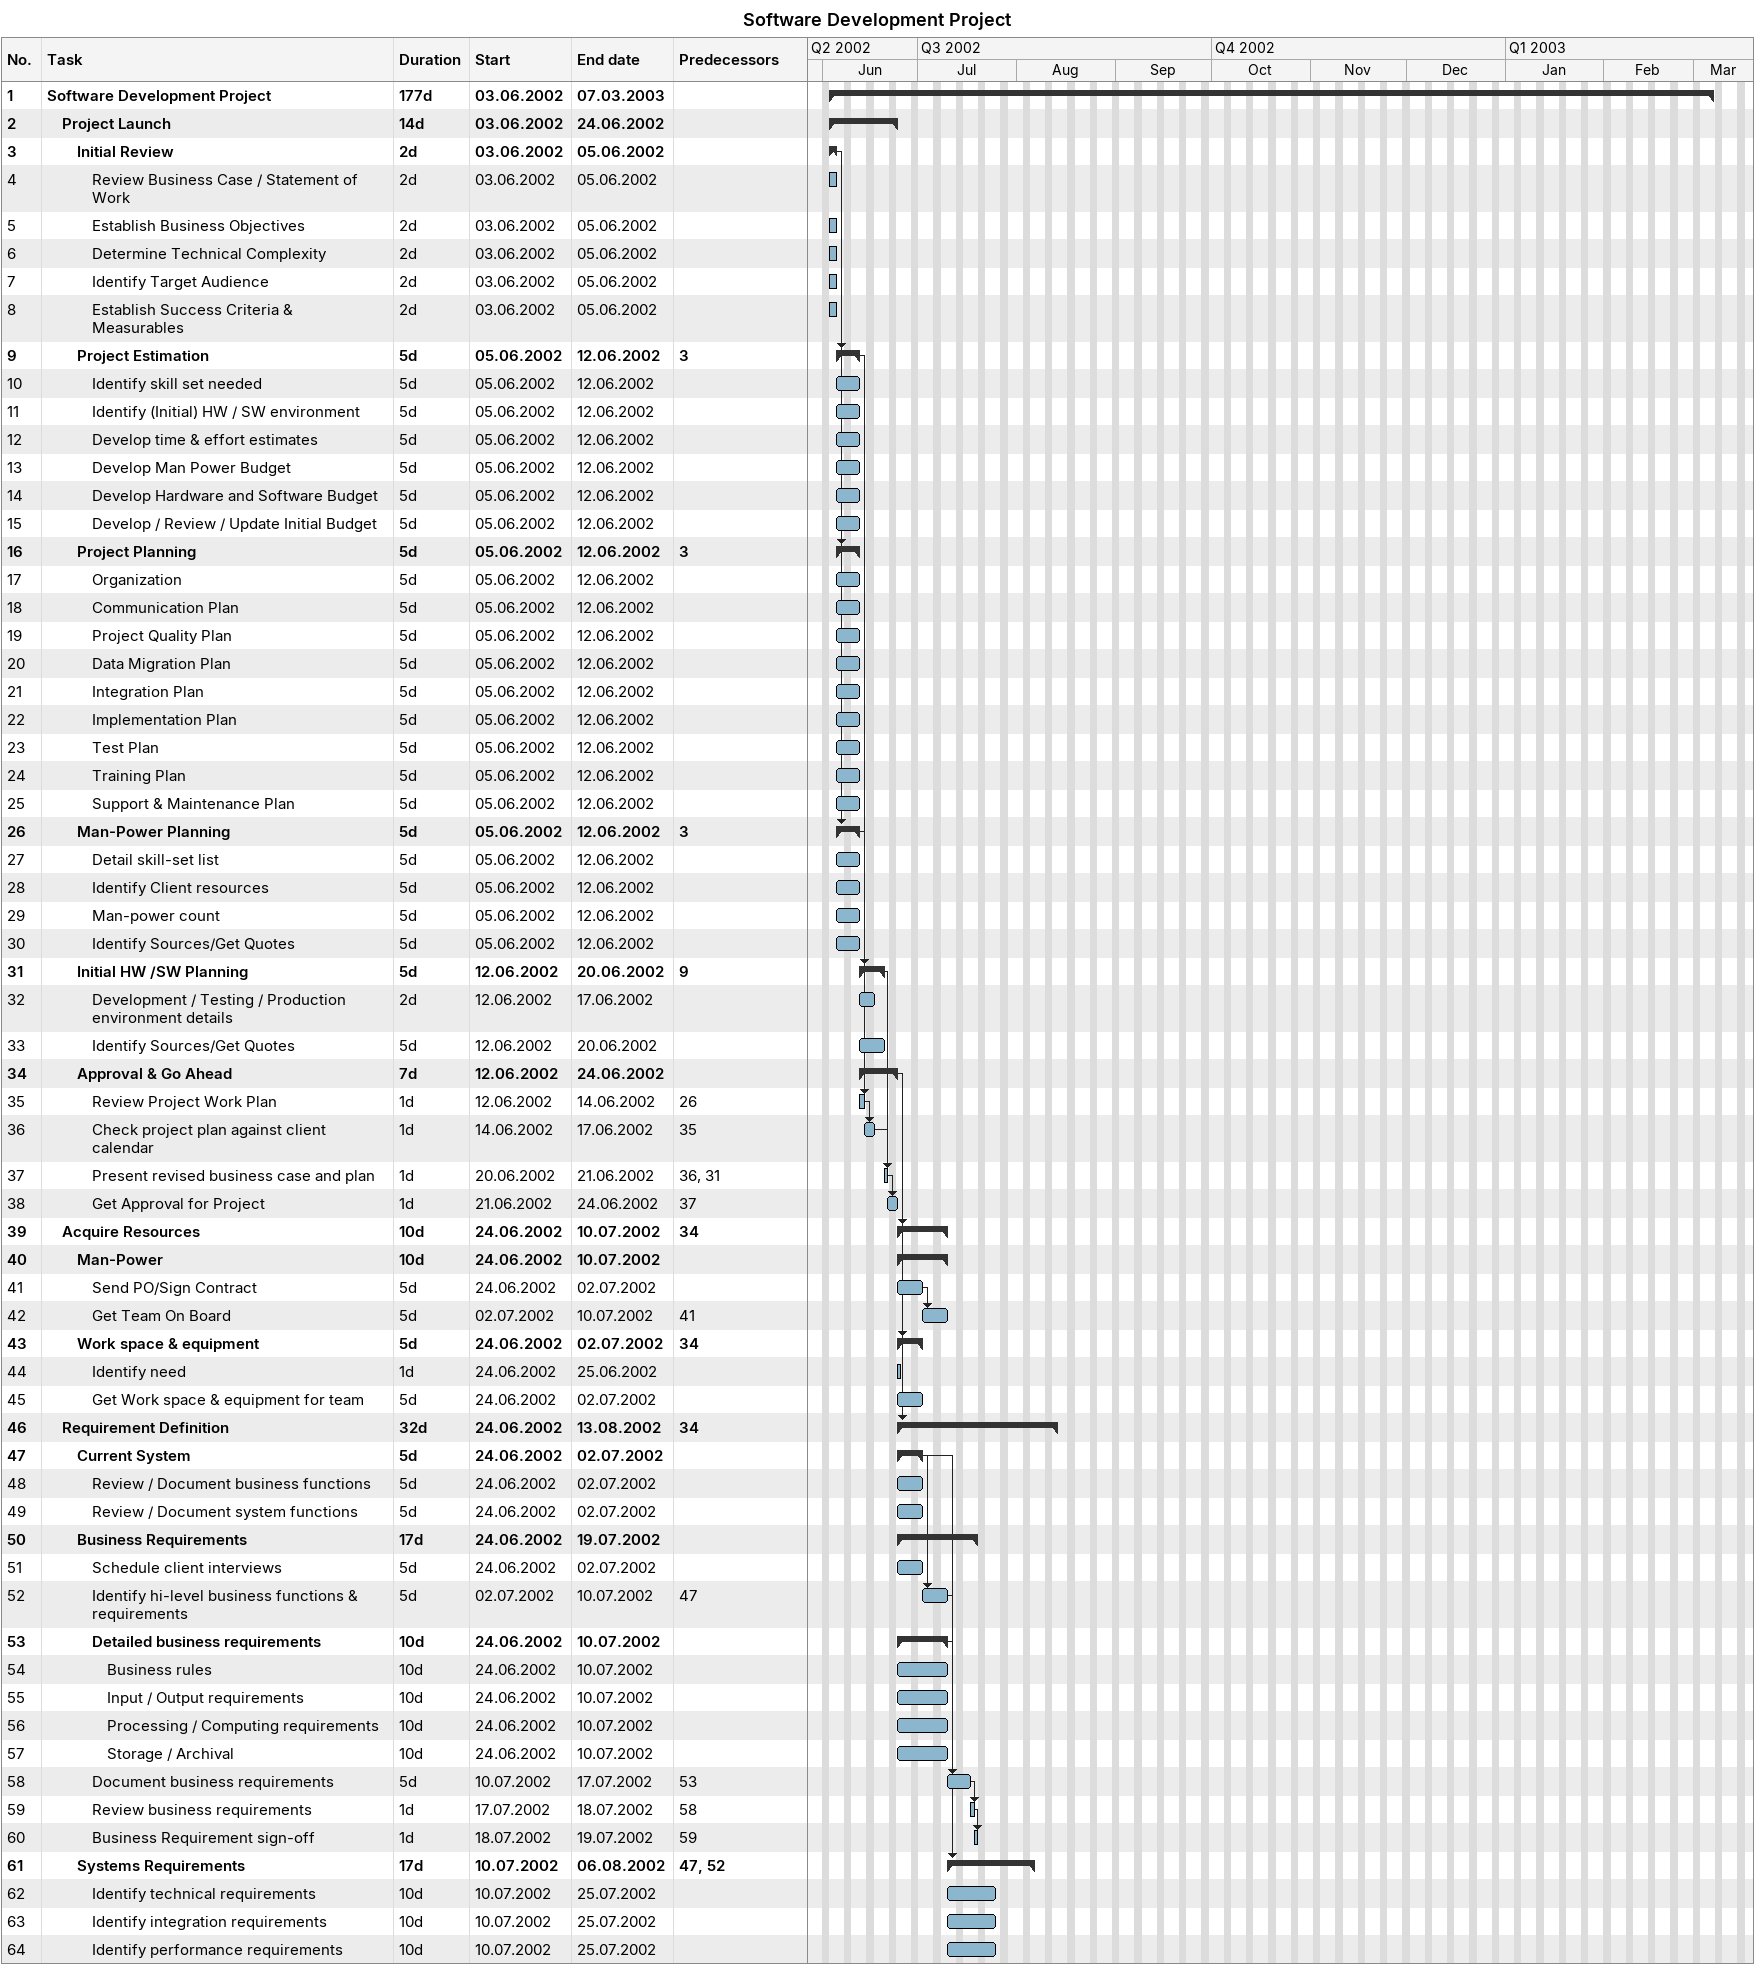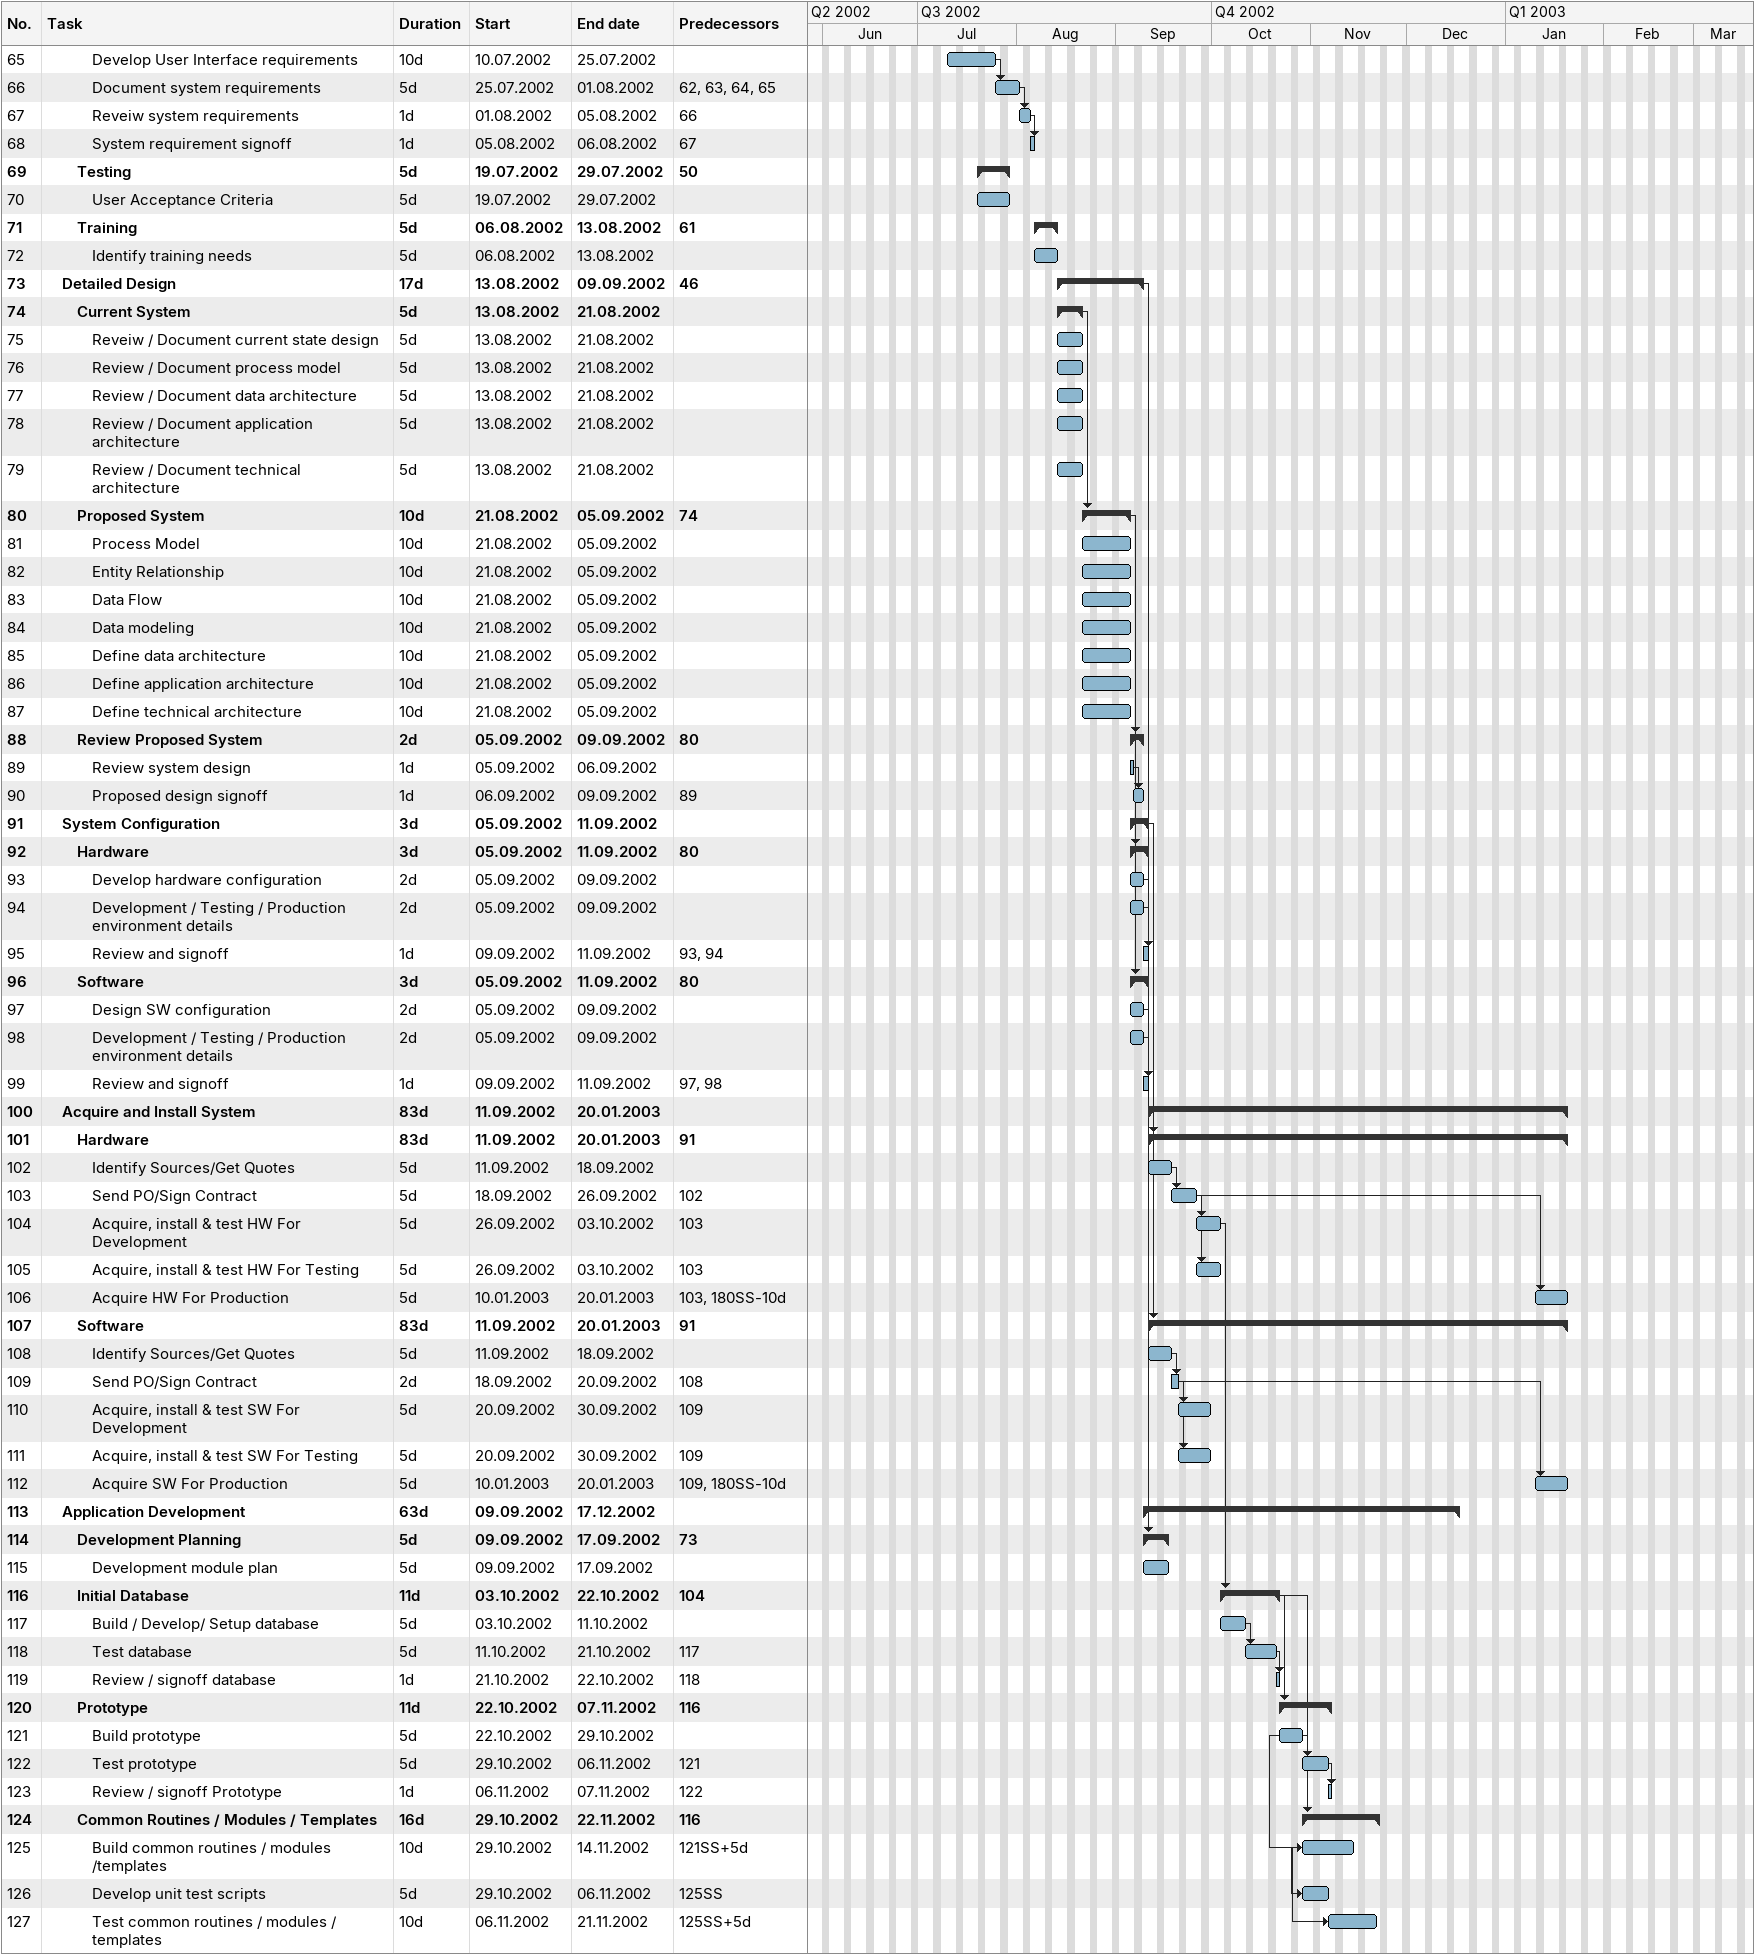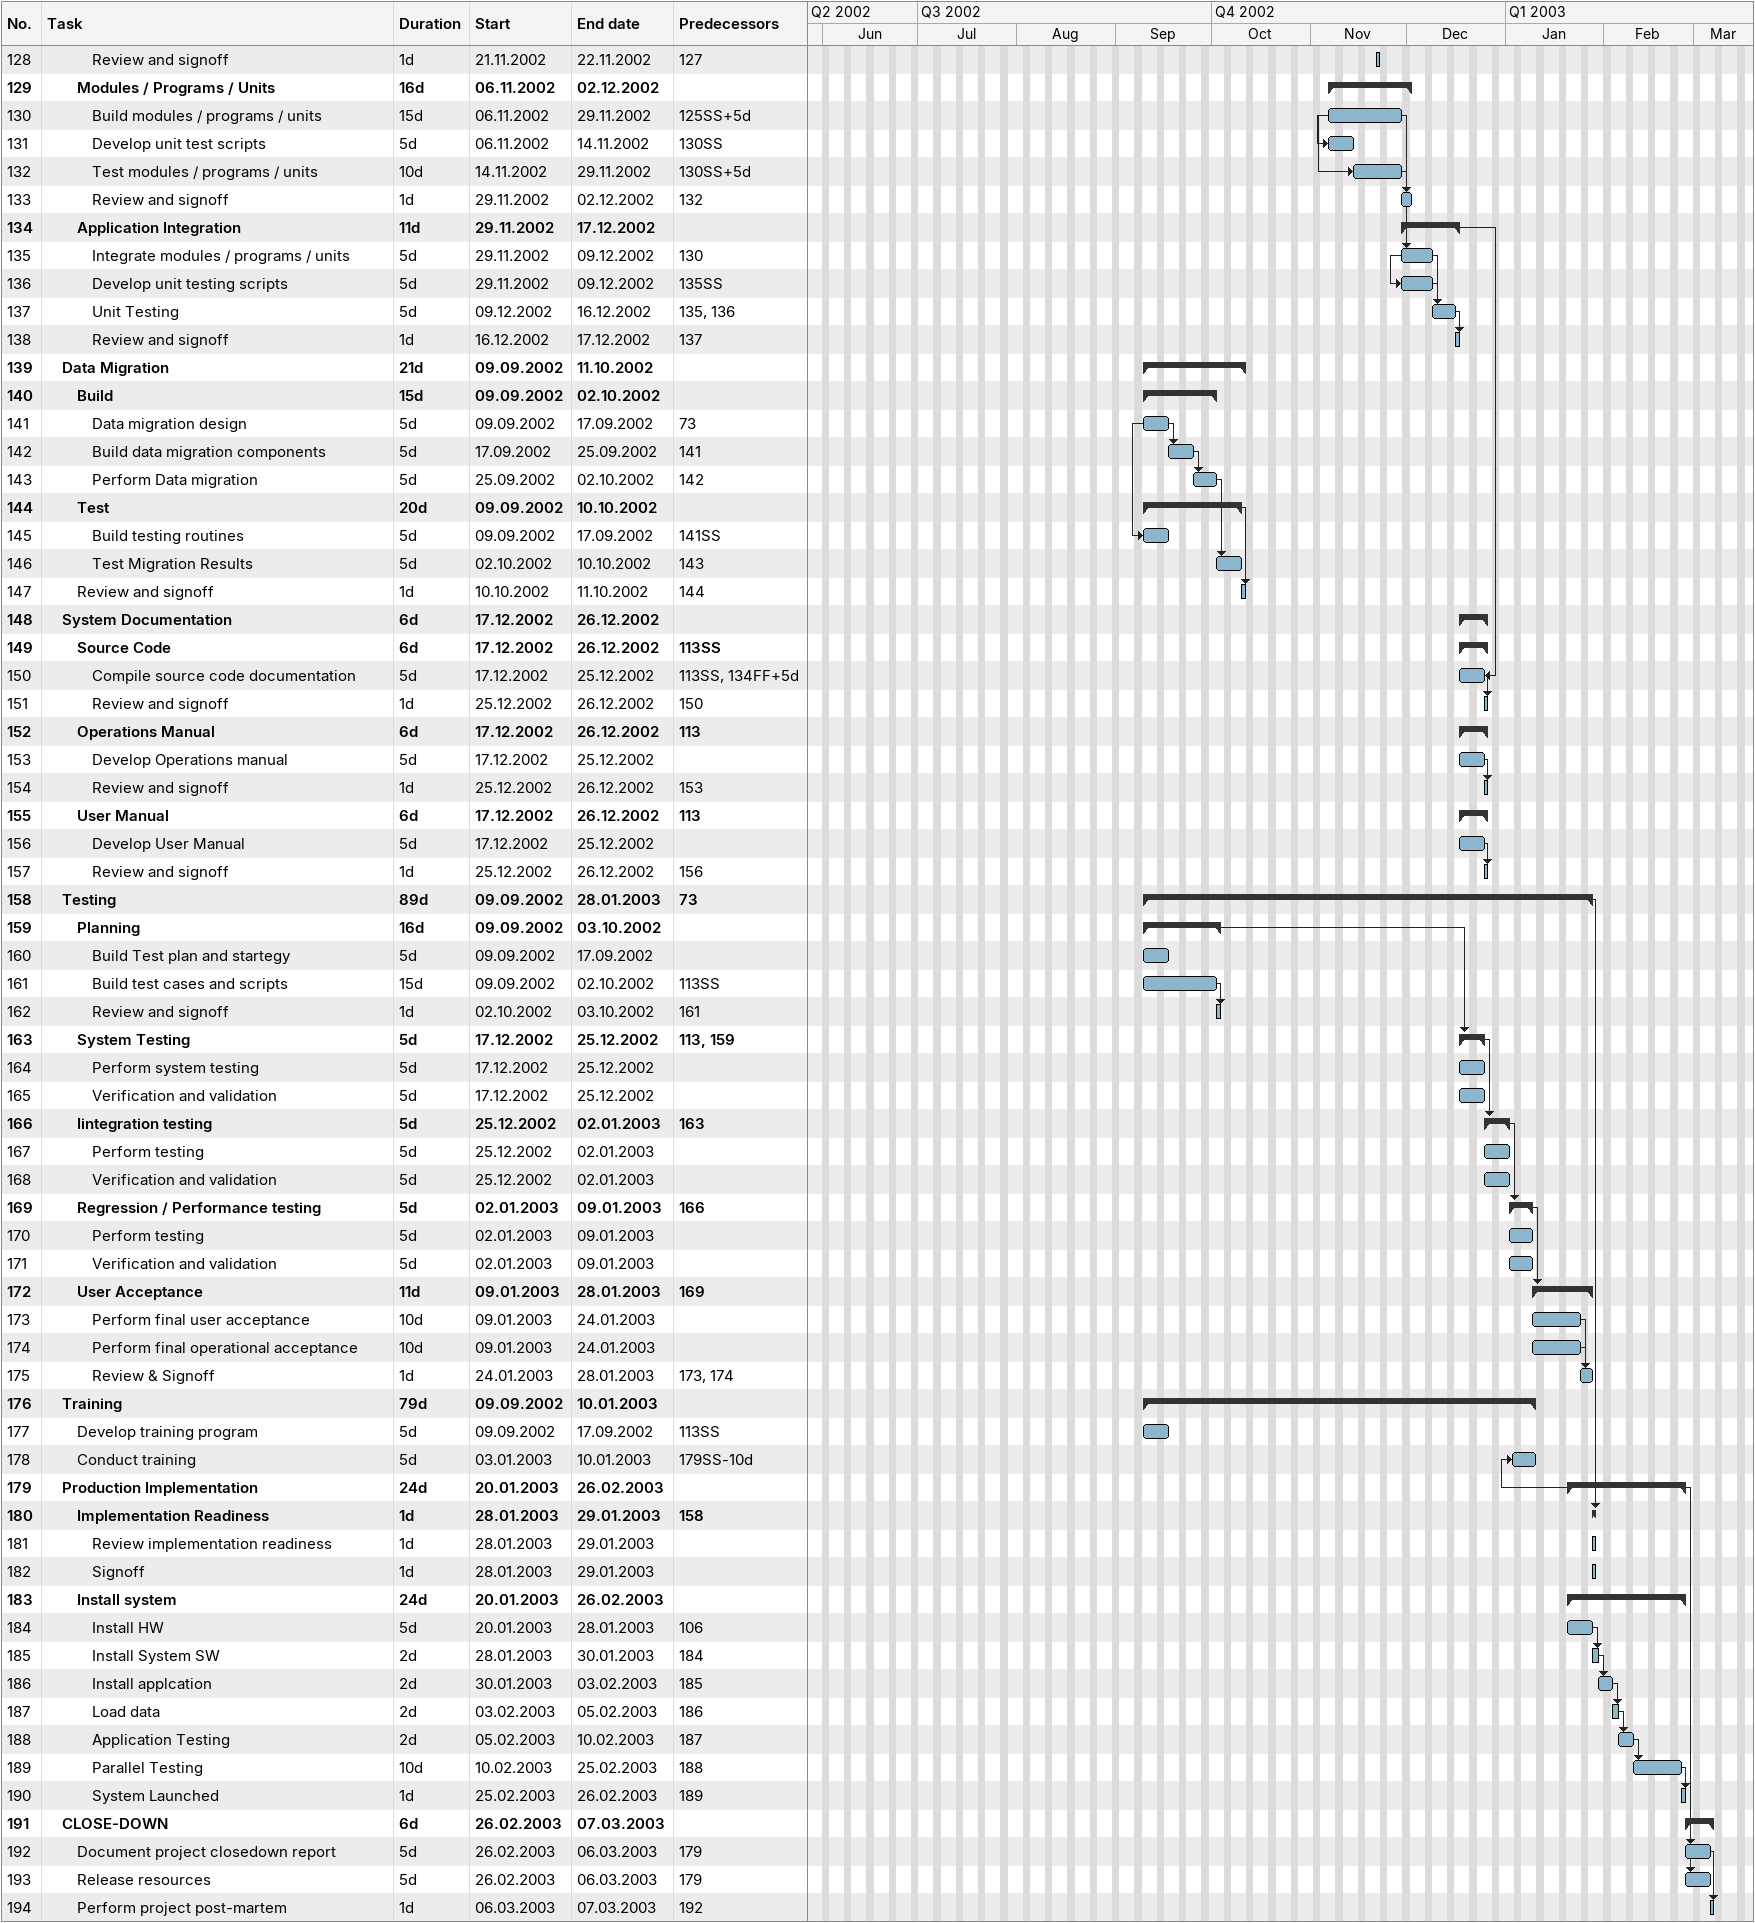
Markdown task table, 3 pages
Software Development Project

| ID | Level | Task | Duration | Start | Finish | Predecessors |
|---|---|---|---|---|---|---|
| 1 | 1 | **Software Development Project** | 177d | 2002-06-03 | 2003-03-07 |  |
| 2 | 2 | **Project Launch** | 14d | 2002-06-03 | 2002-06-24 |  |
| 3 | 3 | **Initial Review** | 2d | 2002-06-03 | 2002-06-05 |  |
| 4 | 4 | Review Business Case / Statement of Work | 2d | 2002-06-03 | 2002-06-05 |  |
| 5 | 4 | Establish Business Objectives | 2d | 2002-06-03 | 2002-06-05 |  |
| 6 | 4 | Determine Technical Complexity | 2d | 2002-06-03 | 2002-06-05 |  |
| 7 | 4 | Identify Target Audience | 2d | 2002-06-03 | 2002-06-05 |  |
| 8 | 4 | Establish Success Criteria & Measurables | 2d | 2002-06-03 | 2002-06-05 |  |
| 9 | 3 | **Project Estimation** | 5d | 2002-06-05 | 2002-06-12 | 3 |
| 10 | 4 | Identify skill set needed | 5d | 2002-06-05 | 2002-06-12 |  |
| 11 | 4 | Identify (Initial) HW / SW environment | 5d | 2002-06-05 | 2002-06-12 |  |
| 12 | 4 | Develop time & effort estimates | 5d | 2002-06-05 | 2002-06-12 |  |
| 13 | 4 | Develop Man Power Budget | 5d | 2002-06-05 | 2002-06-12 |  |
| 14 | 4 | Develop Hardware and Software Budget | 5d | 2002-06-05 | 2002-06-12 |  |
| 15 | 4 | Develop / Review / Update Initial Budget | 5d | 2002-06-05 | 2002-06-12 |  |
| 16 | 3 | **Project Planning** | 5d | 2002-06-05 | 2002-06-12 | 3 |
| 17 | 4 | Organization | 5d | 2002-06-05 | 2002-06-12 |  |
| 18 | 4 | Communication Plan | 5d | 2002-06-05 | 2002-06-12 |  |
| 19 | 4 | Project Quality Plan | 5d | 2002-06-05 | 2002-06-12 |  |
| 20 | 4 | Data Migration Plan | 5d | 2002-06-05 | 2002-06-12 |  |
| 21 | 4 | Integration Plan | 5d | 2002-06-05 | 2002-06-12 |  |
| 22 | 4 | Implementation Plan | 5d | 2002-06-05 | 2002-06-12 |  |
| 23 | 4 | Test Plan | 5d | 2002-06-05 | 2002-06-12 |  |
| 24 | 4 | Training Plan | 5d | 2002-06-05 | 2002-06-12 |  |
| 25 | 4 | Support & Maintenance Plan | 5d | 2002-06-05 | 2002-06-12 |  |
| 26 | 3 | **Man-Power Planning** | 5d | 2002-06-05 | 2002-06-12 | 3 |
| 27 | 4 | Detail skill-set list | 5d | 2002-06-05 | 2002-06-12 |  |
| 28 | 4 | Identify Client resources | 5d | 2002-06-05 | 2002-06-12 |  |
| 29 | 4 | Man-power count | 5d | 2002-06-05 | 2002-06-12 |  |
| 30 | 4 | Identify Sources/Get Quotes | 5d | 2002-06-05 | 2002-06-12 |  |
| 31 | 3 | **Initial HW /SW Planning** | 5d | 2002-06-12 | 2002-06-20 | 9 |
| 32 | 4 | Development / Testing / Production environment details | 2d | 2002-06-12 | 2002-06-17 |  |
| 33 | 4 | Identify Sources/Get Quotes | 5d | 2002-06-12 | 2002-06-20 |  |
| 34 | 3 | **Approval & Go Ahead** | 7d | 2002-06-12 | 2002-06-24 |  |
| 35 | 4 | Review Project Work Plan | 1d | 2002-06-12 | 2002-06-14 | 26 |
| 36 | 4 | Check project plan against client calendar | 1d | 2002-06-14 | 2002-06-17 | 35 |
| 37 | 4 | Present revised business case and plan | 1d | 2002-06-20 | 2002-06-21 | 36, 31 |
| 38 | 4 | Get Approval for Project | 1d | 2002-06-21 | 2002-06-24 | 37 |
| 39 | 2 | **Acquire Resources** | 10d | 2002-06-24 | 2002-07-10 | 34 |
| 40 | 3 | **Man-Power** | 10d | 2002-06-24 | 2002-07-10 |  |
| 41 | 4 | Send PO/Sign Contract | 5d | 2002-06-24 | 2002-07-02 |  |
| 42 | 4 | Get Team On Board | 5d | 2002-07-02 | 2002-07-10 | 41 |
| 43 | 3 | **Work space & equipment** | 5d | 2002-06-24 | 2002-07-02 | 34 |
| 44 | 4 | Identify need | 1d | 2002-06-24 | 2002-06-25 |  |
| 45 | 4 | Get Work space & equipment for team | 5d | 2002-06-24 | 2002-07-02 |  |
| 46 | 2 | **Requirement Definition** | 32d | 2002-06-24 | 2002-08-13 | 34 |
| 47 | 3 | **Current System** | 5d | 2002-06-24 | 2002-07-02 |  |
| 48 | 4 | Review / Document business functions | 5d | 2002-06-24 | 2002-07-02 |  |
| 49 | 4 | Review / Document system functions | 5d | 2002-06-24 | 2002-07-02 |  |
| 50 | 3 | **Business Requirements** | 17d | 2002-06-24 | 2002-07-19 |  |
| 51 | 4 | Schedule client interviews | 5d | 2002-06-24 | 2002-07-02 |  |
| 52 | 4 | Identify hi-level business functions & requirements | 5d | 2002-07-02 | 2002-07-10 | 47 |
| 53 | 4 | **Detailed business requirements** | 10d | 2002-06-24 | 2002-07-10 |  |
| 54 | 5 | Business rules | 10d | 2002-06-24 | 2002-07-10 |  |
| 55 | 5 | Input / Output requirements | 10d | 2002-06-24 | 2002-07-10 |  |
| 56 | 5 | Processing / Computing requirements | 10d | 2002-06-24 | 2002-07-10 |  |
| 57 | 5 | Storage / Archival | 10d | 2002-06-24 | 2002-07-10 |  |
| 58 | 4 | Document business requirements | 5d | 2002-07-10 | 2002-07-17 | 53 |
| 59 | 4 | Review business requirements | 1d | 2002-07-17 | 2002-07-18 | 58 |
| 60 | 4 | Business Requirement sign-off | 1d | 2002-07-18 | 2002-07-19 | 59 |
| 61 | 3 | **Systems Requirements** | 17d | 2002-07-10 | 2002-08-06 | 47, 52 |
| 62 | 4 | Identify technical requirements | 10d | 2002-07-10 | 2002-07-25 |  |
| 63 | 4 | Identify integration requirements | 10d | 2002-07-10 | 2002-07-25 |  |
| 64 | 4 | Identify performance requirements | 10d | 2002-07-10 | 2002-07-25 |  |
| 65 | 4 | Develop User Interface requirements | 10d | 2002-07-10 | 2002-07-25 |  |
| 66 | 4 | Document system requirements | 5d | 2002-07-25 | 2002-08-01 | 62, 63, 64, 65 |
| 67 | 4 | Reveiw system requirements | 1d | 2002-08-01 | 2002-08-05 | 66 |
| 68 | 4 | System requirement signoff | 1d | 2002-08-05 | 2002-08-06 | 67 |
| 69 | 3 | **Testing** | 5d | 2002-07-19 | 2002-07-29 | 50 |
| 70 | 4 | User Acceptance Criteria | 5d | 2002-07-19 | 2002-07-29 |  |
| 71 | 3 | **Training** | 5d | 2002-08-06 | 2002-08-13 | 61 |
| 72 | 4 | Identify training needs | 5d | 2002-08-06 | 2002-08-13 |  |
| 73 | 2 | **Detailed Design** | 17d | 2002-08-13 | 2002-09-09 | 46 |
| 74 | 3 | **Current System** | 5d | 2002-08-13 | 2002-08-21 |  |
| 75 | 4 | Reveiw / Document current state design | 5d | 2002-08-13 | 2002-08-21 |  |
| 76 | 4 | Review / Document process model | 5d | 2002-08-13 | 2002-08-21 |  |
| 77 | 4 | Review / Document data architecture | 5d | 2002-08-13 | 2002-08-21 |  |
| 78 | 4 | Review / Document application architecture | 5d | 2002-08-13 | 2002-08-21 |  |
| 79 | 4 | Review / Document technical architecture | 5d | 2002-08-13 | 2002-08-21 |  |
| 80 | 3 | **Proposed System** | 10d | 2002-08-21 | 2002-09-05 | 74 |
| 81 | 4 | Process Model | 10d | 2002-08-21 | 2002-09-05 |  |
| 82 | 4 | Entity Relationship | 10d | 2002-08-21 | 2002-09-05 |  |
| 83 | 4 | Data Flow | 10d | 2002-08-21 | 2002-09-05 |  |
| 84 | 4 | Data modeling | 10d | 2002-08-21 | 2002-09-05 |  |
| 85 | 4 | Define data architecture | 10d | 2002-08-21 | 2002-09-05 |  |
| 86 | 4 | Define application architecture | 10d | 2002-08-21 | 2002-09-05 |  |
| 87 | 4 | Define technical architecture | 10d | 2002-08-21 | 2002-09-05 |  |
| 88 | 3 | **Review Proposed System** | 2d | 2002-09-05 | 2002-09-09 | 80 |
| 89 | 4 | Review system design | 1d | 2002-09-05 | 2002-09-06 |  |
| 90 | 4 | Proposed design signoff | 1d | 2002-09-06 | 2002-09-09 | 89 |
| 91 | 2 | **System Configuration** | 3d | 2002-09-05 | 2002-09-11 |  |
| 92 | 3 | **Hardware** | 3d | 2002-09-05 | 2002-09-11 | 80 |
| 93 | 4 | Develop hardware configuration | 2d | 2002-09-05 | 2002-09-09 |  |
| 94 | 4 | Development / Testing / Production environment details | 2d | 2002-09-05 | 2002-09-09 |  |
| 95 | 4 | Review and signoff | 1d | 2002-09-09 | 2002-09-11 | 93, 94 |
| 96 | 3 | **Software** | 3d | 2002-09-05 | 2002-09-11 | 80 |
| 97 | 4 | Design SW configuration | 2d | 2002-09-05 | 2002-09-09 |  |
| 98 | 4 | Development / Testing / Production environment details | 2d | 2002-09-05 | 2002-09-09 |  |
| 99 | 4 | Review and signoff | 1d | 2002-09-09 | 2002-09-11 | 97, 98 |
| 100 | 2 | **Acquire and Install System** | 83d | 2002-09-11 | 2003-01-20 |  |
| 101 | 3 | **Hardware** | 83d | 2002-09-11 | 2003-01-20 | 91 |
| 102 | 4 | Identify Sources/Get Quotes | 5d | 2002-09-11 | 2002-09-18 |  |
| 103 | 4 | Send PO/Sign Contract | 5d | 2002-09-18 | 2002-09-26 | 102 |
| 104 | 4 | Acquire, install & test HW For Development | 5d | 2002-09-26 | 2002-10-03 | 103 |
| 105 | 4 | Acquire, install & test HW For Testing | 5d | 2002-09-26 | 2002-10-03 | 103 |
| 106 | 4 | Acquire HW For Production | 5d | 2003-01-10 | 2003-01-20 | 103, 180SS-10d |
| 107 | 3 | **Software** | 83d | 2002-09-11 | 2003-01-20 | 91 |
| 108 | 4 | Identify Sources/Get Quotes | 5d | 2002-09-11 | 2002-09-18 |  |
| 109 | 4 | Send PO/Sign Contract | 2d | 2002-09-18 | 2002-09-20 | 108 |
| 110 | 4 | Acquire, install & test SW For Development | 5d | 2002-09-20 | 2002-09-30 | 109 |
| 111 | 4 | Acquire, install & test SW For Testing | 5d | 2002-09-20 | 2002-09-30 | 109 |
| 112 | 4 | Acquire SW For Production | 5d | 2003-01-10 | 2003-01-20 | 109, 180SS-10d |
| 113 | 2 | **Application Development** | 63d | 2002-09-09 | 2002-12-17 |  |
| 114 | 3 | **Development Planning** | 5d | 2002-09-09 | 2002-09-17 | 73 |
| 115 | 4 | Development module plan | 5d | 2002-09-09 | 2002-09-17 |  |
| 116 | 3 | **Initial Database** | 11d | 2002-10-03 | 2002-10-22 | 104 |
| 117 | 4 | Build / Develop/ Setup database | 5d | 2002-10-03 | 2002-10-11 |  |
| 118 | 4 | Test database | 5d | 2002-10-11 | 2002-10-21 | 117 |
| 119 | 4 | Review / signoff database | 1d | 2002-10-21 | 2002-10-22 | 118 |
| 120 | 3 | **Prototype** | 11d | 2002-10-22 | 2002-11-07 | 116 |
| 121 | 4 | Build prototype | 5d | 2002-10-22 | 2002-10-29 |  |
| 122 | 4 | Test prototype | 5d | 2002-10-29 | 2002-11-06 | 121 |
| 123 | 4 | Review / signoff Prototype | 1d | 2002-11-06 | 2002-11-07 | 122 |
| 124 | 3 | **Common Routines / Modules / Templates** | 16d | 2002-10-29 | 2002-11-22 | 116 |
| 125 | 4 | Build common routines / modules /templates | 10d | 2002-10-29 | 2002-11-14 | 121SS+5d |
| 126 | 4 | Develop unit test scripts | 5d | 2002-10-29 | 2002-11-06 | 125SS |
| 127 | 4 | Test common routines / modules / templates | 10d | 2002-11-06 | 2002-11-21 | 125SS+5d |
| 128 | 4 | Review and signoff | 1d | 2002-11-21 | 2002-11-22 | 127 |
| 129 | 3 | **Modules / Programs / Units** | 16d | 2002-11-06 | 2002-12-02 |  |
| 130 | 4 | Build modules / programs / units | 15d | 2002-11-06 | 2002-11-29 | 125SS+5d |
| 131 | 4 | Develop unit test scripts | 5d | 2002-11-06 | 2002-11-14 | 130SS |
| 132 | 4 | Test modules / programs / units | 10d | 2002-11-14 | 2002-11-29 | 130SS+5d |
| 133 | 4 | Review and signoff | 1d | 2002-11-29 | 2002-12-02 | 132 |
| 134 | 3 | **Application Integration** | 11d | 2002-11-29 | 2002-12-17 |  |
| 135 | 4 | Integrate modules / programs / units | 5d | 2002-11-29 | 2002-12-09 | 130 |
| 136 | 4 | Develop unit testing scripts | 5d | 2002-11-29 | 2002-12-09 | 135SS |
| 137 | 4 | Unit Testing | 5d | 2002-12-09 | 2002-12-16 | 135, 136 |
| 138 | 4 | Review and signoff | 1d | 2002-12-16 | 2002-12-17 | 137 |
| 139 | 2 | **Data Migration** | 21d | 2002-09-09 | 2002-10-11 |  |
| 140 | 3 | **Build** | 15d | 2002-09-09 | 2002-10-02 |  |
| 141 | 4 | Data migration design | 5d | 2002-09-09 | 2002-09-17 | 73 |
| 142 | 4 | Build data migration components | 5d | 2002-09-17 | 2002-09-25 | 141 |
| 143 | 4 | Perform Data migration | 5d | 2002-09-25 | 2002-10-02 | 142 |
| 144 | 3 | **Test** | 20d | 2002-09-09 | 2002-10-10 |  |
| 145 | 4 | Build testing routines | 5d | 2002-09-09 | 2002-09-17 | 141SS |
| 146 | 4 | Test Migration Results | 5d | 2002-10-02 | 2002-10-10 | 143 |
| 147 | 3 | Review and signoff | 1d | 2002-10-10 | 2002-10-11 | 144 |
| 148 | 2 | **System Documentation** | 6d | 2002-12-17 | 2002-12-26 |  |
| 149 | 3 | **Source Code** | 6d | 2002-12-17 | 2002-12-26 | 113SS |
| 150 | 4 | Compile source code documentation | 5d | 2002-12-17 | 2002-12-25 | 113SS, 134FF+5d |
| 151 | 4 | Review and signoff | 1d | 2002-12-25 | 2002-12-26 | 150 |
| 152 | 3 | **Operations Manual** | 6d | 2002-12-17 | 2002-12-26 | 113 |
| 153 | 4 | Develop Operations manual | 5d | 2002-12-17 | 2002-12-25 |  |
| 154 | 4 | Review and signoff | 1d | 2002-12-25 | 2002-12-26 | 153 |
| 155 | 3 | **User Manual** | 6d | 2002-12-17 | 2002-12-26 | 113 |
| 156 | 4 | Develop User Manual | 5d | 2002-12-17 | 2002-12-25 |  |
| 157 | 4 | Review and signoff | 1d | 2002-12-25 | 2002-12-26 | 156 |
| 158 | 2 | **Testing** | 89d | 2002-09-09 | 2003-01-28 | 73 |
| 159 | 3 | **Planning** | 16d | 2002-09-09 | 2002-10-03 |  |
| 160 | 4 | Build Test plan and startegy | 5d | 2002-09-09 | 2002-09-17 |  |
| 161 | 4 | Build test cases and scripts | 15d | 2002-09-09 | 2002-10-02 | 113SS |
| 162 | 4 | Review and signoff | 1d | 2002-10-02 | 2002-10-03 | 161 |
| 163 | 3 | **System Testing** | 5d | 2002-12-17 | 2002-12-25 | 113, 159 |
| 164 | 4 | Perform system testing | 5d | 2002-12-17 | 2002-12-25 |  |
| 165 | 4 | Verification and validation | 5d | 2002-12-17 | 2002-12-25 |  |
| 166 | 3 | **Iintegration testing** | 5d | 2002-12-25 | 2003-01-02 | 163 |
| 167 | 4 | Perform testing | 5d | 2002-12-25 | 2003-01-02 |  |
| 168 | 4 | Verification and validation | 5d | 2002-12-25 | 2003-01-02 |  |
| 169 | 3 | **Regression / Performance testing** | 5d | 2003-01-02 | 2003-01-09 | 166 |
| 170 | 4 | Perform testing | 5d | 2003-01-02 | 2003-01-09 |  |
| 171 | 4 | Verification and validation | 5d | 2003-01-02 | 2003-01-09 |  |
| 172 | 3 | **User Acceptance** | 11d | 2003-01-09 | 2003-01-28 | 169 |
| 173 | 4 | Perform final user acceptance | 10d | 2003-01-09 | 2003-01-24 |  |
| 174 | 4 | Perform final operational acceptance | 10d | 2003-01-09 | 2003-01-24 |  |
| 175 | 4 | Review & Signoff | 1d | 2003-01-24 | 2003-01-28 | 173, 174 |
| 176 | 2 | **Training** | 79d | 2002-09-09 | 2003-01-10 |  |
| 177 | 3 | Develop training program | 5d | 2002-09-09 | 2002-09-17 | 113SS |
| 178 | 3 | Conduct training | 5d | 2003-01-03 | 2003-01-10 | 179SS-10d |
| 179 | 2 | **Production Implementation** | 24d | 2003-01-20 | 2003-02-26 |  |
| 180 | 3 | **Implementation Readiness** | 1d | 2003-01-28 | 2003-01-29 | 158 |
| 181 | 4 | Review implementation readiness | 1d | 2003-01-28 | 2003-01-29 |  |
| 182 | 4 | Signoff | 1d | 2003-01-28 | 2003-01-29 |  |
| 183 | 3 | **Install system** | 24d | 2003-01-20 | 2003-02-26 |  |
| 184 | 4 | Install HW | 5d | 2003-01-20 | 2003-01-28 | 106 |
| 185 | 4 | Install System SW | 2d | 2003-01-28 | 2003-01-30 | 184 |
| 186 | 4 | Install applcation | 2d | 2003-01-30 | 2003-02-03 | 185 |
| 187 | 4 | Load data | 2d | 2003-02-03 | 2003-02-05 | 186 |
| 188 | 4 | Application Testing | 2d | 2003-02-05 | 2003-02-10 | 187 |
| 189 | 4 | Parallel Testing | 10d | 2003-02-10 | 2003-02-25 | 188 |
| 190 | 4 | System Launched | 1d | 2003-02-25 | 2003-02-26 | 189 |
| 191 | 2 | **CLOSE-DOWN** | 6d | 2003-02-26 | 2003-03-07 |  |
| 192 | 3 | Document project closedown report | 5d | 2003-02-26 | 2003-03-06 | 179 |
| 193 | 3 | Release resources | 5d | 2003-02-26 | 2003-03-06 | 179 |
| 194 | 3 | Perform project post-martem | 1d | 2003-03-06 | 2003-03-07 | 192 |
